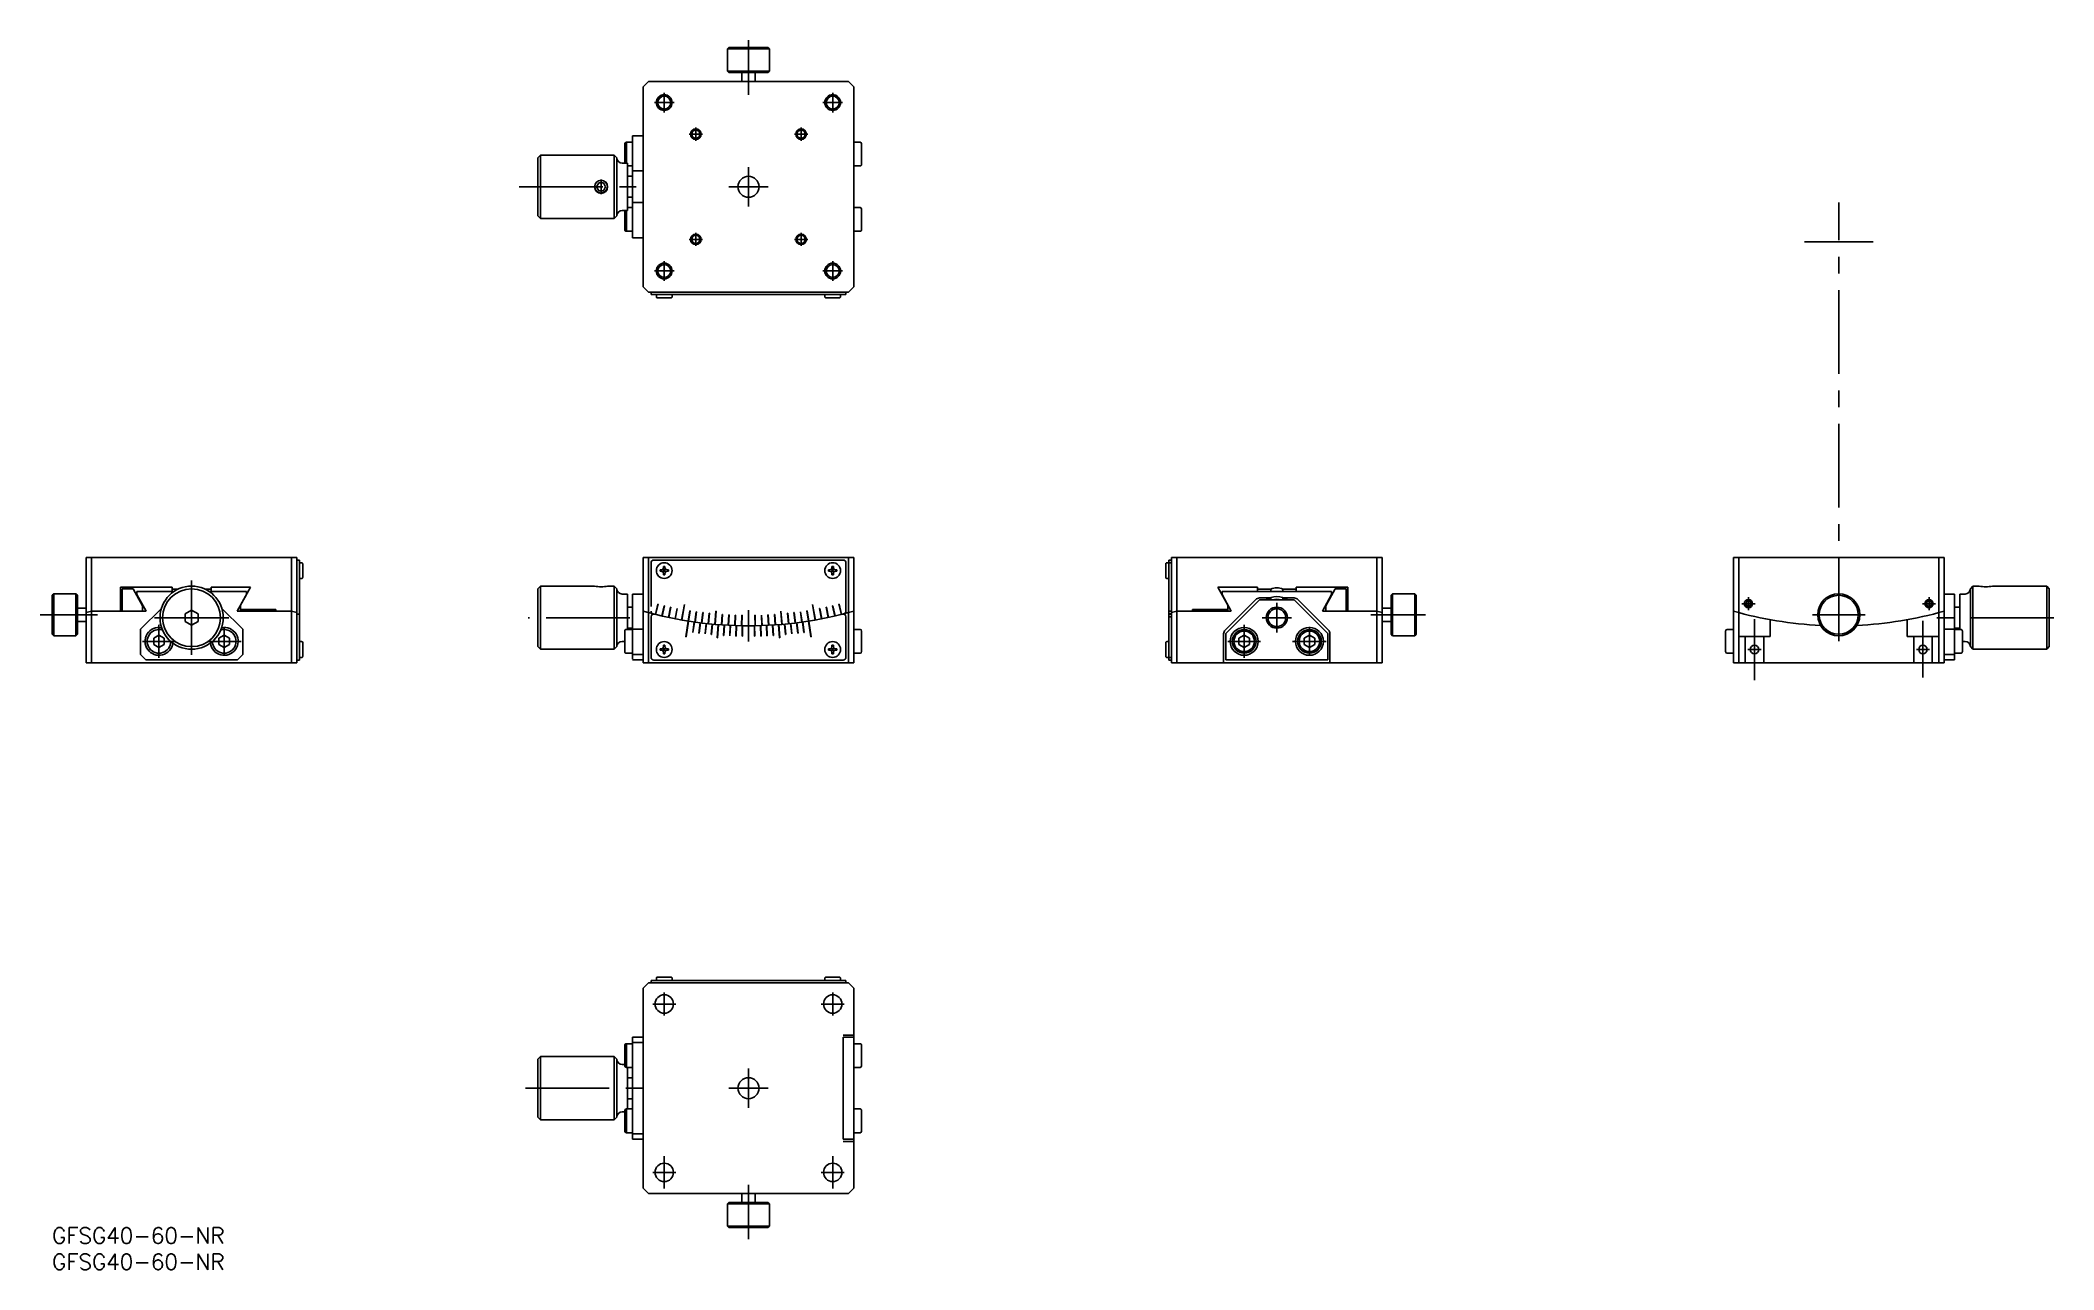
# Model space of a CAD drawing. Extents: x -2 to 380, y -8 to 226.
import ezdxf

# ---------------------------------------------------------------- set-up
doc = ezdxf.new("R2010")
doc.units = 0
doc.header["$LTSCALE"] = 0.5
doc.linetypes.add('CENTER', pattern=[50.8, 31.75, -6.35, 6.35, -6.35])
doc.linetypes.add('DASHED', pattern=[19.05, 12.7, -6.35])
for name, color, linetype in [('MSM_CENTER', 1, 'CENTER'), ('MSM_CONTINUOUS', 7, 'CONTINUOUS'), ('MSM_DASHED', 4, 'DASHED'), ('MSM_NARROW', 5, 'CONTINUOUS'), ('MSM_PART_NUMBER', 7, 'CONTINUOUS')]:
    doc.layers.add(name, color=color, linetype=linetype)
doc.styles.get("Standard").update_dxf_attribs({"font": 'txt.shx', "height": 3, "bigfont": 'bigfont.shx'})

# ---------------------------------------------------------------- blocks, each defined once
blk = doc.blocks.new('*U50')
at = {"layer": 'MSM_PART_NUMBER'}
blk.add_text('GFSG40-60-NR', height=3, dxfattribs=at).set_placement((0, -3))
blk = doc.blocks.new('*U51')
at = {"layer": 'MSM_PART_NUMBER'}
blk.add_text('GFSG40-60-NR', height=3, dxfattribs=at).set_placement((0, -8))

msp = doc.modelspace()

# ---------------------------------------------------------------- linework, layer by layer
at = {"layer": 'MSM_CENTER'}
for p, q in [((132.28, 225.66), (132.28, 215.31)), ((116.28, 215.68), (116.28, 211.93)), ((148.28, 215.68), (148.28, 211.93)), ((114.41, 213.81), (118.16, 213.81)), ((146.41, 213.81), (150.16, 213.81)), ((121.03, 207.81), (123.53, 207.81)), ((122.28, 206.56), (122.28, 209.06)), ((141.03, 207.81), (143.53, 207.81)), ((142.28, 206.56), (142.28, 209.06)), ((104.28, 199.18), (104.28, 196.43)), ((132.28, 201.56), (132.28, 194.06)), ((88.75, 197.81), (113.63, 197.81)), ((128.53, 197.81), (136.03, 197.81)), ((339.38, 111.47), (339.38, 194.81)), ((121.03, 187.81), (123.53, 187.81)), ((122.28, 186.56), (122.28, 189.06)), ((141.03, 187.81), (143.53, 187.81)), ((142.28, 186.56), (142.28, 189.06)), ((116.28, 183.68), (116.28, 179.93)), ((148.28, 183.68), (148.28, 179.93)), ((345.89, 187.37), (332.87, 187.37)), ((114.41, 181.81), (118.16, 181.81)), ((146.41, 181.81), (150.16, 181.81)), ((26.5, 108.86), (26.5, 122.97)), ((232.64, 113.11, -5.9), (232.64, 118.73, -5.9)), ((323.48, 118.58), (320.98, 118.58)), ((322.23, 117.33), (322.23, 119.83)), ((357.78, 118.58), (355.28, 118.58)), ((356.53, 117.33), (356.53, 119.83)), ((8.6, 116.47), (-2.25, 116.47)), ((33.56, 115.92), (19.44, 115.92)), ((109.74, 115.92), (90.43, 115.92)), ((235.45, 115.92, -5.9), (229.83, 115.92, -5.9)), ((260.88, 116.47, -5.9), (250.49, 116.47, -5.9)), ((323.38, 104.04), (323.38, 115.62)), ((344.38, 116.47), (334.38, 116.47)), ((355.38, 104.56), (355.38, 115.31)), ((380.22, 115.92), (357.45, 115.92)), ((23.42, 111.42), (17.17, 111.42)), ((20.3, 108.29), (20.3, 114.54)), ((35.89, 111.42), (29.51, 111.42)), ((32.7, 108.66), (32.7, 114.17)), ((229.57, 111.42, -5.9), (223.32, 111.42, -5.9)), ((226.44, 108.29, -5.9), (226.44, 114.54, -5.9)), ((242.03, 111.42, -5.9), (235.65, 111.42, -5.9)), ((238.84, 108.66, -5.9), (238.84, 114.17, -5.9)), ((323.38, 108.62), (323.38, 111.12)), ((355.38, 108.62), (355.38, 111.12)), ((324.63, 109.87), (322.13, 109.87)), ((356.63, 109.87), (354.13, 109.87)), ((114.09, 42.5), (114.53, 42.5)), ((116.28, 44.69), (116.28, 40.31)), ((118.03, 42.5), (118.47, 42.5)), ((146.09, 42.5), (146.53, 42.5)), ((148.28, 44.69), (148.28, 40.31)), ((150.03, 42.5), (150.47, 42.5)), ((132.28, 30.25), (132.28, 22.75)), ((89.95, 26.5), (113.63, 26.5)), ((128.53, 26.5), (136.03, 26.5)), ((116.28, 13.59), (116.28, 7.41)), ((148.28, 13.59), (148.28, 7.41)), ((114.09, 10.5), (118.47, 10.5)), ((132.28, 8.15), (132.28, -2.2)), ((146.09, 10.5), (150.47, 10.5))]:
    msp.add_line(p, q, dxfattribs=at)
at = {"layer": 'MSM_CONTINUOUS'}
for p, q in [((128.28, 224.01), (128.58, 224.31)), ((128.28, 219.81), (128.28, 224.01)), ((128.28, 224.01), (136.28, 224.01)), ((128.58, 224.31), (135.98, 224.31)), ((135.98, 224.31), (136.28, 224.01)), ((136.28, 224.01), (136.28, 219.81)), ((128.58, 219.51), (128.28, 219.81)), ((136.28, 219.81), (128.28, 219.81)), ((135.98, 219.51), (128.58, 219.51)), ((131.03, 217.81), (131.03, 219.51)), ((133.53, 217.81), (133.53, 219.51)), ((136.28, 219.81), (135.98, 219.51)), ((113.28, 217.81), (112.28, 216.81)), ((112.28, 216.81), (112.28, 178.81)), ((151.28, 217.81), (113.28, 217.81)), ((152.28, 216.81), (151.28, 217.81)), ((152.28, 178.81), (152.28, 216.81)), ((110.28, 188.11), (110.28, 207.51)), ((110.28, 207.51), (112.28, 207.51)), ((92.78, 203.81), (92.28, 203.31)), ((92.28, 203.31), (92.28, 192.31)), ((106.78, 203.81), (92.78, 203.81)), ((92.78, 203.81), (92.78, 191.81)), ((107.28, 203.31), (106.78, 203.81)), ((106.78, 191.81), (106.78, 203.81)), ((107.28, 192.31), (107.28, 203.31)), ((108.78, 202.31), (108.78, 205.96)), ((109.08, 206.26), (110.28, 206.26)), ((109.08, 202.31), (109.08, 206.26)), ((153.48, 206.26), (152.28, 206.26)), ((153.78, 202.06), (153.78, 205.96)), ((108.28, 202.31), (109.28, 202.31)), ((109.28, 202.31), (109.28, 193.31)), ((110.28, 201.76), (109.28, 201.76)), ((109.28, 199.81), (110.28, 199.81)), ((110.28, 200.81), (112.28, 200.81)), ((152.28, 201.76), (153.48, 201.76)), ((103.85, 198.56), (103.41, 197.81)), ((103.41, 197.81), (103.85, 197.06)), ((104.71, 198.56), (103.85, 198.56)), ((103.85, 197.06), (104.71, 197.06)), ((105.15, 197.81), (104.71, 198.56)), ((104.71, 197.06), (105.15, 197.81)), ((109.28, 195.81), (110.28, 195.81)), ((92.28, 192.31), (92.78, 191.81)), ((92.78, 191.81), (106.78, 191.81)), ((106.78, 191.81), (107.28, 192.31)), ((109.28, 193.31), (108.28, 193.31)), ((108.78, 193.31), (108.78, 189.66)), ((109.08, 189.36), (109.08, 193.31)), ((110.28, 193.86), (109.28, 193.86)), ((110.28, 194.81), (112.28, 194.81)), ((153.48, 193.86), (152.28, 193.86)), ((153.78, 189.66), (153.78, 193.56)), ((110.28, 189.36), (109.08, 189.36)), ((110.28, 188.11), (112.28, 188.11)), ((152.28, 189.36), (153.48, 189.36)), ((112.28, 178.81), (113.28, 177.81)), ((113.28, 177.81), (151.28, 177.81)), ((113.78, 177.81), (113.78, 177.31)), ((113.78, 177.31), (150.78, 177.31)), ((114.78, 176.91), (114.78, 177.3)), ((117.58, 176.71), (114.98, 176.71)), ((117.78, 177.3), (117.78, 176.91)), ((146.78, 176.91), (146.78, 177.3)), ((149.58, 176.71), (146.98, 176.71)), ((149.78, 177.3), (149.78, 176.91)), ((150.78, 177.31), (150.78, 177.81)), ((151.28, 177.81), (152.28, 178.81)), ((46.5, 127.37), (6.5, 127.37)), ((6.5, 127.37), (6.5, 107.37)), ((7.5, 127.37), (7.5, 107.37)), ((45.5, 107.37), (45.5, 127.37)), ((46.5, 107.37), (46.5, 127.37)), ((47, 126.87), (46.5, 126.87)), ((47, 126.87), (47, 107.87)), ((47.4, 126.37), (47.01, 126.37)), ((112.28, 107.37), (112.28, 127.37)), ((112.28, 127.37), (152.28, 127.37)), ((113.28, 127.37), (113.28, 107.37)), ((113.78, 118.05), (113.78, 126.37)), ((114.28, 126.87), (150.28, 126.87)), ((150.78, 126.37), (150.78, 117.14)), ((151.28, 127.37), (151.28, 107.37)), ((152.28, 127.37), (152.28, 107.37)), ((212.64, 126.37, -5.9), (211.74, 126.37, -5.9)), ((212.13, 123.37, -5.9), (212.13, 126.37, -5.9)), ((212.14, 107.87, -5.9), (212.14, 126.87, -5.9)), ((212.14, 126.87, -5.9), (212.64, 126.87, -5.9)), ((252.64, 127.37, -5.9), (212.64, 127.37, -5.9)), ((212.64, 127.37, -5.9), (212.64, 107.37, -5.9)), ((213.64, 127.37, -5.9), (213.64, 107.37, -5.9)), ((251.64, 107.37, -5.9), (251.64, 127.37, -5.9)), ((252.64, 107.37, -5.9), (252.64, 127.37, -5.9)), ((359.38, 127.37), (319.38, 127.37)), ((319.38, 127.37), (319.38, 107.37)), ((320.38, 127.37), (320.38, 107.37)), ((358.38, 107.37), (358.38, 127.37)), ((359.38, 107.37), (359.38, 127.37)), ((47.01, 123.37), (47.4, 123.37)), ((47.6, 123.57), (47.6, 126.17)), ((115.8, 125.01), (115.48, 125.01)), ((115.48, 125.01), (115.48, 124.73)), ((115.48, 124.73), (115.8, 124.73)), ((116.42, 125.67), (116.14, 125.67)), ((116.14, 125.67), (116.14, 125.35)), ((116.14, 124.39), (116.14, 124.06)), ((116.14, 124.06), (116.42, 124.06)), ((116.42, 125.35), (116.42, 125.67)), ((116.42, 124.06), (116.42, 124.39)), ((117.08, 125.01), (116.76, 125.01)), ((116.76, 124.73), (117.08, 124.73)), ((117.08, 124.73), (117.08, 125.01)), ((147.8, 125.01), (147.48, 125.01)), ((147.48, 125.01), (147.48, 124.73)), ((147.48, 124.73), (147.8, 124.73)), ((148.42, 125.67), (148.14, 125.67)), ((148.14, 125.67), (148.14, 125.35)), ((148.14, 124.39), (148.14, 124.06)), ((148.14, 124.06), (148.42, 124.06)), ((148.42, 125.35), (148.42, 125.67)), ((148.42, 124.06), (148.42, 124.39)), ((149.08, 125.01), (148.76, 125.01)), ((148.76, 124.73), (149.08, 124.73)), ((149.08, 124.73), (149.08, 125.01)), ((211.54, 126.17, -5.9), (211.54, 123.57, -5.9)), ((211.74, 123.37, -5.9), (212.13, 123.37, -5.9)), ((0, 120.17), (0.3, 120.47)), ((0, 112.77), (0, 120.17)), ((0.3, 120.47), (4.5, 120.47)), ((0.3, 120.47), (0.3, 112.47)), ((4.5, 120.47), (4.8, 120.17)), ((4.5, 112.47), (4.5, 120.47)), ((4.8, 120.17), (4.8, 112.77)), ((13, 117.16), (13, 121.75)), ((13, 121.75), (22.8, 121.75)), ((13.01, 119.58), (13, 119.58)), ((15.4, 121.39), (13.3, 121.39)), ((13.3, 121.39), (13.3, 117.16)), ((17.2, 118.15), (15.4, 121.39)), ((23.17, 120.91), (16.1, 120.91)), ((16.1, 120.91), (16.1, 120.13)), ((16.1, 120.32), (17.85, 117.16)), ((22.8, 121.75), (22.8, 120.91)), ((23.91, 121.33), (22.8, 121.33)), ((30.2, 121.33), (29.09, 121.33)), ((36.9, 120.91), (29.83, 120.91)), ((37.7, 121.75), (30.2, 121.75)), ((30.2, 121.75), (30.2, 120.91)), ((35.15, 117.16), (36.9, 120.32)), ((35.8, 118.32), (37.7, 121.75)), ((36.9, 120.32), (36.9, 120.91)), ((92.28, 121.42), (92.78, 121.92)), ((92.28, 110.42), (92.28, 121.42)), ((92.78, 121.92), (92.78, 109.92)), ((92.78, 121.92), (103.05, 121.92)), ((106.78, 121.92), (105.53, 121.92)), ((107.28, 121.42), (106.78, 121.92)), ((106.78, 121.92), (106.78, 109.92)), ((107.28, 110.42), (107.28, 121.42)), ((109.28, 120.42), (108.28, 120.42)), ((109.28, 113.67), (109.28, 120.42)), ((112.28, 120.42), (110.28, 120.42)), ((110.28, 120.42), (110.28, 108.02)), ((223.34, 118.32, -5.9), (221.44, 121.75, -5.9)), ((221.44, 121.75, -5.9), (228.94, 121.75, -5.9)), ((243.04, 120.91, -5.9), (222.24, 120.91, -5.9)), ((222.24, 120.91, -5.9), (222.24, 120.32, -5.9)), ((222.24, 120.32, -5.9), (223.99, 117.16, -5.9)), ((228.65, 119.38, -5.9), (222.83, 113.56, -5.9)), ((229.34, 119.32, -5.9), (222.94, 112.92, -5.9)), ((229.34, 119.32, -5.9), (225.24, 115.22, -5.9)), ((228.94, 121.75, -5.9), (228.94, 120.91, -5.9)), ((228.94, 121.33, -5.9), (231.51, 121.33, -5.9)), ((235.94, 119.32, -5.9), (229.34, 119.32, -5.9)), ((231.25, 119.67, -5.9), (229.36, 119.67, -5.9)), ((231.51, 121.33, -5.9), (231.51, 120.91, -5.9)), ((231.51, 119.75, -5.9), (231.51, 119.32, -5.9)), ((233.78, 120.91, -5.9), (233.78, 121.33, -5.9)), ((233.78, 121.33, -5.9), (236.34, 121.33, -5.9)), ((233.78, 119.75, -5.9), (233.78, 119.32, -5.9)), ((235.93, 119.67, -5.9), (234.03, 119.67, -5.9)), ((240.04, 115.22, -5.9), (235.94, 119.32, -5.9)), ((242.34, 112.92, -5.9), (235.94, 119.32, -5.9)), ((246.14, 121.75, -5.9), (236.34, 121.75, -5.9)), ((236.34, 121.75, -5.9), (236.34, 120.91, -5.9)), ((242.45, 113.56, -5.9), (236.63, 119.38, -5.9)), ((241.29, 117.16, -5.9), (243.04, 120.32, -5.9)), ((241.94, 118.15, -5.9), (243.74, 121.39, -5.9)), ((243.04, 120.13, -5.9), (243.04, 120.91, -5.9)), ((243.74, 121.39, -5.9), (245.84, 121.39, -5.9)), ((245.84, 121.39, -5.9), (245.84, 117.16, -5.9)), ((245.84, 119.08, -5.9), (246.13, 119.58, -5.9)), ((246.13, 119.58, -5.9), (246.13, 117.58, -5.9)), ((246.13, 119.58, -5.9), (246.14, 119.58, -5.9)), ((246.14, 117.16, -5.9), (246.14, 121.75, -5.9)), ((254.64, 120.47, -5.9), (254.34, 120.17, -5.9)), ((254.34, 120.17, -5.9), (254.34, 112.77, -5.9)), ((258.84, 120.47, -5.9), (254.64, 120.47, -5.9)), ((254.64, 112.47, -5.9), (254.64, 120.47, -5.9)), ((259.14, 120.17, -5.9), (258.84, 120.47, -5.9)), ((258.84, 120.47, -5.9), (258.84, 112.47, -5.9)), ((259.14, 112.77, -5.9), (259.14, 120.17, -5.9)), ((321.97, 119.03), (321.71, 118.58)), ((321.71, 118.58), (321.97, 118.13)), ((322.49, 119.03), (321.97, 119.03)), ((322.75, 118.58), (322.49, 119.03)), ((322.49, 118.13), (322.75, 118.58)), ((356.27, 119.03), (356.01, 118.58)), ((356.01, 118.58), (356.27, 118.13)), ((356.79, 119.03), (356.27, 119.03)), ((357.05, 118.58), (356.79, 119.03)), ((356.79, 118.13), (357.05, 118.58)), ((359.38, 120.42), (361.38, 120.42)), ((361.38, 120.42), (361.38, 107.92)), ((362.38, 120.42), (362.38, 113.67)), ((362.38, 120.42), (363.38, 120.42)), ((364.38, 121.42), (364.88, 121.92)), ((364.38, 110.42), (364.38, 121.42)), ((364.88, 121.92), (364.88, 109.92)), ((364.88, 121.92), (366.08, 121.92)), ((368.61, 121.92), (378.88, 121.92)), ((379.38, 121.42), (378.88, 121.92)), ((378.88, 121.92), (378.88, 109.92)), ((379.38, 110.42), (379.38, 121.42)), ((6.5, 117.72), (4.8, 117.72)), ((4.8, 115.22), (6.5, 115.22)), ((7.5, 117.16), (6.5, 116.89)), ((7.5, 117.16), (17.85, 117.16)), ((17.85, 117.16), (7.5, 117.16)), ((13.01, 117.58), (13, 117.58)), ((13.3, 117.58), (13.14, 117.58)), ((13.14, 117.58), (13.3, 117.42)), ((20.77, 117.68), (16.8, 113.72)), ((17.2, 117.16), (17.2, 118.15)), ((17.2, 117.16), (17.2, 118.13)), ((25.25, 116.64), (26.5, 117.36)), ((25.25, 115.2), (25.25, 116.64)), ((26.5, 114.48), (25.25, 115.2)), ((26.5, 117.36), (27.75, 116.64)), ((27.75, 115.2), (26.5, 114.48)), ((27.75, 116.64), (27.75, 115.2)), ((36.2, 113.72), (32.23, 117.68)), ((35.15, 117.16), (45.5, 117.16)), ((35.8, 117.16), (35.8, 118.32)), ((42.5, 117.47), (35.8, 117.47)), ((42.5, 117.16), (42.5, 117.47)), ((45.5, 117.16), (46.5, 116.89)), ((47, 116.61), (46.5, 116.61)), ((110.28, 117.92), (109.28, 117.92)), ((109.28, 113.67), (109.28, 115.52)), ((113.78, 108.37), (113.78, 116.11)), ((150.78, 116.11), (150.78, 108.37)), ((212.14, 117.14, -5.9), (212.64, 117.14, -5.9)), ((212.14, 116.65, -5.9), (212.64, 116.65, -5.9)), ((212.14, 116.61, -5.9), (212.64, 116.61, -5.9)), ((212.14, 116.11, -5.9), (212.64, 116.11, -5.9)), ((213.64, 117.16, -5.9), (212.64, 116.89, -5.9)), ((223.99, 117.16, -5.9), (213.64, 117.16, -5.9)), ((216.64, 117.16, -5.9), (216.64, 117.47, -5.9)), ((216.64, 117.47, -5.9), (223.34, 117.47, -5.9)), ((223.34, 117.16, -5.9), (223.34, 118.32, -5.9)), ((251.64, 117.16, -5.9), (241.29, 117.16, -5.9)), ((241.94, 117.16, -5.9), (241.94, 118.15, -5.9)), ((246.13, 117.58, -5.9), (245.84, 118.08, -5.9)), ((245.84, 117.42, -5.9), (246.08, 117.66, -5.9)), ((245.84, 117.58, -5.9), (246, 117.58, -5.9)), ((246.14, 117.58, -5.9), (246.13, 117.58, -5.9)), ((252.64, 116.89, -5.9), (251.64, 117.16, -5.9)), ((252.64, 117.72, -5.9), (254.34, 117.72, -5.9)), ((254.34, 115.22, -5.9), (252.64, 115.22, -5.9)), ((321.97, 118.13), (322.49, 118.13)), ((356.27, 118.13), (356.79, 118.13)), ((362.38, 117.92), (361.38, 117.92)), ((0.3, 112.47), (0, 112.77)), ((4.5, 112.47), (0.3, 112.47)), ((4.8, 112.77), (4.5, 112.47)), ((16.8, 113.72), (16.8, 108.92)), ((20.3, 112.57), (19.3, 112)), ((19.3, 112), (19.3, 110.84)), ((21.3, 112), (20.3, 112.57)), ((21.3, 110.84), (21.3, 112)), ((32.7, 112.57), (31.7, 112)), ((31.7, 112), (31.7, 110.84)), ((33.7, 112), (32.7, 112.57)), ((33.7, 110.84), (33.7, 112)), ((36.2, 108.92), (36.2, 113.72)), ((47.4, 111.37), (47.01, 111.37)), ((47.6, 108.57), (47.6, 111.17)), ((108.28, 111.42), (108.78, 111.42)), ((108.78, 113.37), (108.78, 109.47)), ((110.28, 113.67), (109.08, 113.67)), ((110.28, 113.92), (109.28, 113.92)), ((112.28, 113.72), (110.28, 113.72)), ((153.48, 113.67), (152.28, 113.67)), ((153.78, 109.47), (153.78, 113.37)), ((211.54, 111.17, -5.9), (211.54, 108.57, -5.9)), ((211.74, 111.37, -5.9), (212.13, 111.37, -5.9)), ((212.13, 111.37, -5.9), (212.13, 108.37, -5.9)), ((222.54, 112.85, -5.9), (222.54, 107.37, -5.9)), ((222.94, 112.92, -5.9), (222.94, 107.92, -5.9)), ((226.44, 112.57, -5.9), (225.44, 112, -5.9)), ((225.44, 112, -5.9), (225.44, 110.84, -5.9)), ((227.44, 112, -5.9), (226.44, 112.57, -5.9)), ((227.44, 110.84, -5.9), (227.44, 112, -5.9)), ((238.84, 112.57, -5.9), (237.84, 112, -5.9)), ((237.84, 112, -5.9), (237.84, 110.84, -5.9)), ((239.84, 112, -5.9), (238.84, 112.57, -5.9)), ((239.84, 110.84, -5.9), (239.84, 112, -5.9)), ((242.34, 107.92, -5.9), (242.34, 112.92, -5.9)), ((242.74, 107.37, -5.9), (242.74, 112.85, -5.9)), ((254.34, 112.77, -5.9), (254.64, 112.47, -5.9)), ((254.64, 112.47, -5.9), (258.84, 112.47, -5.9)), ((258.84, 112.47, -5.9), (259.14, 112.77, -5.9)), ((317.88, 109.47), (317.88, 113.37)), ((319.38, 113.67), (318.18, 113.67)), ((359.38, 113.72), (361.38, 113.72)), ((362.38, 113.92), (361.38, 113.92)), ((361.38, 113.67), (362.58, 113.67)), ((362.88, 109.47), (362.88, 113.37)), ((362.88, 111.42), (363.38, 111.42)), ((6.5, 107.37), (46.5, 107.37)), ((16.8, 108.92), (17.8, 107.92)), ((17.8, 107.92), (35.2, 107.92)), ((19.3, 110.84), (20.3, 110.26)), ((20.3, 110.26), (21.3, 110.84)), ((31.7, 110.84), (32.7, 110.26)), ((32.7, 110.26), (33.7, 110.84)), ((35.2, 107.92), (36.2, 108.92)), ((47, 107.87), (46.5, 107.87)), ((47.01, 108.37), (47.4, 108.37)), ((92.78, 109.92), (92.28, 110.42)), ((106.78, 109.92), (92.78, 109.92)), ((106.78, 109.92), (107.28, 110.42)), ((109.08, 109.17), (110.28, 109.17)), ((112.28, 108.92), (110.28, 108.92)), ((110.28, 107.92), (112.28, 107.92)), ((152.28, 107.37), (112.28, 107.37)), ((150.28, 107.87), (114.28, 107.87)), ((115.8, 110.01), (115.48, 110.01)), ((115.48, 110.01), (115.48, 109.73)), ((115.48, 109.73), (115.8, 109.73)), ((116.42, 110.67), (116.14, 110.67)), ((116.14, 110.67), (116.14, 110.35)), ((116.14, 109.39), (116.14, 109.06)), ((116.14, 109.06), (116.42, 109.06)), ((116.42, 110.35), (116.42, 110.67)), ((116.42, 109.06), (116.42, 109.39)), ((117.08, 110.01), (116.76, 110.01)), ((116.76, 109.73), (117.08, 109.73)), ((117.08, 109.73), (117.08, 110.01)), ((147.8, 110.01), (147.48, 110.01)), ((147.48, 110.01), (147.48, 109.73)), ((147.48, 109.73), (147.8, 109.73)), ((148.42, 110.67), (148.14, 110.67)), ((148.14, 110.67), (148.14, 110.35)), ((148.14, 109.39), (148.14, 109.06)), ((148.14, 109.06), (148.42, 109.06)), ((148.42, 110.35), (148.42, 110.67)), ((148.42, 109.06), (148.42, 109.39)), ((149.08, 110.01), (148.76, 110.01)), ((148.76, 109.73), (149.08, 109.73)), ((149.08, 109.73), (149.08, 110.01)), ((152.28, 109.17), (153.48, 109.17)), ((212.64, 108.37, -5.9), (211.74, 108.37, -5.9)), ((212.64, 107.87, -5.9), (212.14, 107.87, -5.9)), ((212.64, 107.37, -5.9), (252.64, 107.37, -5.9)), ((222.94, 107.92, -5.9), (242.34, 107.92, -5.9)), ((225.44, 110.84, -5.9), (226.44, 110.26, -5.9)), ((226.44, 110.26, -5.9), (227.44, 110.84, -5.9)), ((237.84, 110.84, -5.9), (238.84, 110.26, -5.9)), ((238.84, 110.26, -5.9), (239.84, 110.84, -5.9)), ((318.18, 109.17), (319.38, 109.17)), ((319.38, 107.37), (359.38, 107.37)), ((361.38, 108.92), (359.38, 108.92)), ((361.38, 107.92), (359.38, 107.92)), ((361.38, 109.17), (362.58, 109.17)), ((364.88, 109.92), (364.38, 110.42)), ((378.88, 109.92), (364.88, 109.92)), ((378.88, 109.92), (379.38, 110.42)), ((112.28, 45.5), (113.28, 46.5)), ((113.28, 46.5), (151.28, 46.5)), ((113.78, 46.5), (113.78, 47)), ((113.78, 47), (150.78, 47)), ((114.78, 47.4), (114.78, 47.01)), ((117.58, 47.6), (114.98, 47.6)), ((117.78, 47.01), (117.78, 47.4)), ((146.78, 47.4), (146.78, 47.01)), ((149.58, 47.6), (146.98, 47.6)), ((149.78, 47.01), (149.78, 47.4)), ((150.78, 47), (150.78, 46.5)), ((151.28, 46.5), (152.28, 45.5)), ((112.28, 7.5), (112.28, 45.5)), ((114.53, 42.5), (118.03, 42.5)), ((146.53, 42.5), (150.03, 42.5)), ((152.28, 45.5), (152.28, 7.5)), ((108.78, 30.75), (108.78, 34.65)), ((110.28, 34.95), (109.08, 34.95)), ((109.08, 34.95), (109.08, 30.45)), ((110.28, 36.2), (110.28, 16.8)), ((110.28, 36.2), (112.28, 36.2)), ((110.28, 35.2), (112.28, 35.2)), ((152.28, 36.6), (150.28, 36.6)), ((152.28, 36.2), (150.28, 36.2)), ((150.28, 36.2), (150.28, 16.8)), ((152.28, 34.95), (153.48, 34.95)), ((153.78, 34.65), (153.78, 30.75)), ((92.28, 32), (92.78, 32.5)), ((92.28, 21), (92.28, 32)), ((92.78, 32.5), (106.78, 32.5)), ((92.78, 20.5), (92.78, 32.5)), ((106.78, 32.5), (107.28, 32)), ((106.78, 32.5), (106.78, 20.5)), ((107.28, 32), (107.28, 21)), ((108.78, 31), (108.28, 31)), ((110.28, 30.45), (109.08, 30.45)), ((109.28, 22.55), (109.28, 30.45)), ((109.28, 28.5), (110.28, 28.5)), ((153.48, 30.45), (152.28, 30.45)), ((109.28, 24.5), (110.28, 24.5)), ((92.78, 20.5), (92.28, 21)), ((106.78, 20.5), (92.78, 20.5)), ((107.28, 21), (106.78, 20.5)), ((108.28, 22), (108.78, 22)), ((108.78, 22.25), (108.78, 18.35)), ((110.28, 22.55), (109.08, 22.55)), ((109.08, 22.55), (109.08, 18.05)), ((152.28, 22.55), (153.48, 22.55)), ((153.78, 22.25), (153.78, 18.35)), ((109.08, 18.05), (110.28, 18.05)), ((110.28, 17.8), (112.28, 17.8)), ((110.28, 16.8), (112.28, 16.8)), ((150.28, 16.8), (152.28, 16.8)), ((152.28, 16.4), (150.28, 16.4)), ((153.48, 18.05), (152.28, 18.05)), ((113.28, 6.5), (112.28, 7.5)), ((151.28, 6.5), (113.28, 6.5)), ((128.58, 4.8), (128.28, 4.5)), ((128.28, 4.5), (128.28, 0.3)), ((136.28, 4.5), (128.28, 4.5)), ((135.98, 4.8), (128.58, 4.8)), ((131.03, 6.5), (131.03, 4.8)), ((133.53, 6.5), (133.53, 4.8)), ((136.28, 4.5), (135.98, 4.8)), ((136.28, 0.3), (136.28, 4.5)), ((152.28, 7.5), (151.28, 6.5)), ((128.28, 0.3), (128.58, 0)), ((128.28, 0.3), (136.28, 0.3)), ((128.58, 0), (135.98, 0)), ((135.98, 0), (136.28, 0.3))]:
    msp.add_line(p, q, dxfattribs=at)
for centre, radius in [((116.28, 213.81), 1.23), ((148.28, 213.81), 1.23), ((122.28, 207.81), 0.783), ((142.28, 207.81), 0.783), ((104.28, 197.81), 1.25), ((104.28, 197.81), 1.2), ((132.28, 197.81), 2), ((122.28, 187.81), 0.783), ((142.28, 187.81), 0.783), ((116.28, 181.81), 1.23), ((148.28, 181.81), 1.23), ((116.28, 124.87), 1.5), ((148.28, 124.87), 1.5), ((116.28, 124.87), 0.162), ((148.28, 124.87), 0.162), ((26.5, 115.92), 6), ((26.5, 115.92), 5.5), ((322.23, 118.58), 0.8), ((339.38, 116.47), 4), ((339.38, 116.47), 3.7), ((356.53, 118.58), 0.8), ((232.64, 115.92, -5.9), 2), ((232.64, 115.92, -5.9), 1.7), ((116.28, 109.87), 1.5), ((148.28, 109.87), 1.5), ((226.44, 111.42, -5.9), 2.65), ((226.44, 111.42, -5.9), 2.25), ((226.44, 111.42, -5.9), 1.95), ((238.84, 111.42, -5.9), 2.65), ((238.84, 111.42, -5.9), 2.25), ((238.84, 111.42, -5.9), 1.95), ((116.28, 109.87), 0.162), ((148.28, 109.87), 0.162), ((323.38, 109.87), 0.8), ((355.38, 109.87), 0.8), ((116.28, 42.5), 1.75), ((148.28, 42.5), 1.75), ((132.28, 26.5), 2), ((116.28, 10.5), 1.75), ((148.28, 10.5), 1.75)]:
    msp.add_circle(centre, radius, dxfattribs=at)
for centre, radius, start, end in [((108.28, 203.31), 1, 180, 270), ((109.08, 205.96), 0.3, 89.9999, 180.0004), ((153.48, 205.96), 0.3, 0.0003, 89.9999), ((153.48, 202.06), 0.3, 269.9999, 360), ((108.28, 192.31), 1, 90, 180), ((153.48, 193.56), 0.3, 0.0003, 89.9999), ((109.08, 189.66), 0.3, 179.9997, 270.0001), ((153.48, 189.66), 0.3, 269.9999, 360), ((114.79, 177.3), 0.01, 90.6113, 179.9919), ((114.98, 176.91), 0.2, 180.0002, 269.9999), ((117.58, 176.91), 0.2, 269.9999, 0.0001), ((117.77, 177.3), 0.01, 0.0053, 89.3898), ((146.79, 177.3), 0.01, 90.6114, 179.9916), ((146.98, 176.91), 0.2, 180.0001, 270.0002), ((149.58, 176.91), 0.2, 269.9999, 0.0001), ((149.77, 177.3), 0.01, 0.0051, 89.39), ((47.01, 126.36), 0.01, 90.0062, 179.3895), ((47.4, 126.17), 0.2, 359.9998, 89.9999), ((114.28, 126.37), 0.5, 89.9998, 179.9999), ((150.28, 126.37), 0.5, 0.0001, 90.0002), ((211.74, 126.17, -5.9), 0.2, 90.0001, 180.0002), ((47.01, 123.38), 0.01, 180.6095, 269.9961), ((47.4, 123.57), 0.2, 269.9999, 0.0004), ((115.8, 125.35), 0.333, 270.0001, 359.9999), ((115.8, 124.39), 0.333, 0.0002, 89.9998), ((116.76, 125.35), 0.333, 180, 270), ((116.76, 124.39), 0.333, 90.0001, 180), ((147.8, 125.35), 0.333, 270.0001, 359.9999), ((147.8, 124.39), 0.333, 0.0002, 89.9998), ((148.76, 125.35), 0.333, 180, 270), ((148.76, 124.39), 0.333, 90.0001, 180), ((211.74, 123.57, -5.9), 0.2, 180, 270), ((104.29, 127.77), 5.98, 258.0209, 281.9791), ((108.28, 121.42), 1, 180, 270), ((229.36, 118.67, -5.9), 1, 89.9999, 135), ((232.64, 115.92, -5.9), 4, 58.2117, 121.7883), ((232.64, 119, -5.9), 2.59, 64.0675, 115.9325), ((232.64, 115.92, -5.9), 3.5, 76.2709, 103.7291), ((235.93, 118.67, -5.9), 1, 45, 90.0001), ((363.38, 121.42), 1, 270, 360), ((367.35, 127.95), 6.16, 258.1288, 281.8712), ((132.28, 187.37), 73, 254.0992, 285.9008), ((114.28, 117.14), 0.5, 180, 254.904), ((114.28, 116.11), 0.5, 75.8242, 179.9999), ((150.28, 116.11), 0.5, 0, 104.1758), ((150.28, 117.14), 0.5, 284.3755, 0), ((339.38, 187.37), 73, 254.0992, 267.2884), ((339.38, 187.37), 73, 272.7116, 285.9008), ((20.3, 111.42), 2.65, 78.9365, 353.0083), ((20.3, 111.42), 2.25, 72.36, 359.5847), ((32.7, 111.42), 2.65, 186.9917, 101.0635), ((32.7, 111.42), 2.25, 180.4153, 107.64), ((47.01, 111.36), 0.01, 90.0062, 179.3895), ((47.4, 111.17), 0.2, 0, 89.9999), ((108.28, 110.42), 1, 90, 180), ((109.08, 113.37), 0.3, 89.9999, 180.0002), ((153.48, 113.37), 0.3, 0.0003, 90), ((211.74, 111.17, -5.9), 0.2, 90, 180.0002), ((223.54, 112.85, -5.9), 1, 135, 180.0001), ((241.74, 112.85, -5.9), 1, 359.9999, 45), ((318.18, 113.37), 0.3, 90, 179.9997), ((362.58, 113.37), 0.3, 359.9998, 90.0001), ((363.38, 110.42), 1, 0, 90), ((47.01, 108.38), 0.01, 180.6095, 269.9961), ((47.4, 108.57), 0.2, 269.9999, 0), ((109.08, 109.47), 0.3, 179.9997, 270.0002), ((114.28, 108.37), 0.5, 180, 270.0001), ((115.8, 110.35), 0.333, 270.0001, 359.9999), ((115.8, 109.39), 0.333, 0.0002, 89.9998), ((116.76, 110.35), 0.333, 180, 270), ((116.76, 109.39), 0.333, 90.0001, 180), ((147.8, 110.35), 0.333, 270.0001, 359.9999), ((147.8, 109.39), 0.333, 0.0002, 89.9998), ((148.76, 110.35), 0.333, 180, 270), ((148.76, 109.39), 0.333, 90.0001, 180), ((150.28, 108.37), 0.5, 269.9999, 360), ((153.48, 109.47), 0.3, 270, 359.9998), ((211.74, 108.57, -5.9), 0.2, 179.9998, 270.0001), ((318.18, 109.47), 0.3, 180.0002, 270), ((362.58, 109.47), 0.3, 269.9998, 0.0003), ((114.98, 47.4), 0.2, 90.0001, 179.9998), ((114.79, 47.01), 0.01, 180.0081, 269.3887), ((117.58, 47.4), 0.2, 359.9999, 90.0001), ((117.77, 47.01), 0.01, 270.6102, 359.9947), ((146.98, 47.4), 0.2, 89.9998, 179.9999), ((146.79, 47.01), 0.01, 180.0084, 269.3886), ((149.58, 47.4), 0.2, 359.9999, 90.0001), ((149.77, 47.01), 0.01, 270.61, 359.9949), ((109.08, 34.65), 0.3, 89.9999, 180.0003), ((153.48, 34.65), 0.3, 0, 90.0001), ((108.28, 32), 1, 180, 270), ((109.08, 30.75), 0.3, 179.9998, 270.0002), ((153.48, 30.75), 0.3, 270.0001, 359.9997), ((108.28, 21), 1, 90, 180), ((109.08, 22.25), 0.3, 89.9998, 180.0002), ((153.48, 22.25), 0.3, 0, 90.0001), ((109.08, 18.35), 0.3, 179.9997, 270.0001), ((153.48, 18.35), 0.3, 270.0001, 359.9997)]:
    msp.add_arc(centre, radius, start, end, dxfattribs=at)
at = {"layer": 'MSM_DASHED'}
for p, q in [((326.38, 115.54), (326.38, 112.37)), ((352.38, 115.54), (352.38, 112.37)), ((326.38, 112.37), (320.38, 112.37)), ((321.63, 112.37), (321.63, 107.37)), ((325.13, 112.37), (325.13, 107.37)), ((352.38, 112.37), (358.38, 112.37)), ((353.63, 112.37), (353.63, 107.37)), ((357.13, 112.37), (357.13, 107.37))]:
    msp.add_line(p, q, dxfattribs=at)
at = {"layer": 'MSM_NARROW'}
for centre, radius in [((116.28, 213.81), 1.5), ((148.28, 213.81), 1.5), ((122.28, 207.81), 1), ((142.28, 207.81), 1), ((122.28, 187.81), 1), ((142.28, 187.81), 1), ((116.28, 181.81), 1.5), ((148.28, 181.81), 1.5)]:
    msp.add_circle(centre, radius, dxfattribs=at)
at = {"layer": 'MSM_PART_NUMBER'}
for p, q in [((115.08, 118.48), (114.6, 116.54)), ((114.64, 116.53), (115.13, 118.47)), ((115.13, 118.47), (115.08, 118.48)), ((116.28, 118.19), (115.83, 116.25)), ((115.88, 116.23), (116.33, 118.18)), ((116.33, 118.18), (116.28, 118.19)), ((117.49, 117.93), (117.08, 115.97)), ((117.13, 115.96), (117.54, 117.92)), ((117.54, 117.92), (117.49, 117.93)), ((118.71, 117.68), (118.33, 115.72)), ((118.38, 115.71), (118.76, 117.67)), ((118.76, 117.67), (118.71, 117.68)), ((120.1, 118.44), (119.58, 115.48)), ((119.63, 115.47), (120.15, 118.43)), ((120.15, 118.43), (120.1, 118.44)), ((120.84, 115.27), (120.37, 112.31)), ((120.42, 112.3), (120.89, 115.26)), ((121.15, 117.25), (120.84, 115.27)), ((120.89, 115.26), (121.2, 117.24)), ((121.2, 117.24), (121.15, 117.25)), ((121.97, 115.1), (121.69, 113.12)), ((121.74, 113.11), (122.02, 115.09)), ((122.37, 117.06), (122.1, 115.08)), ((122.15, 115.08), (122.42, 117.06)), ((122.42, 117.06), (122.37, 117.06)), ((123.11, 114.95), (122.86, 112.96)), ((122.9, 112.96), (123.16, 114.94)), ((123.6, 116.9), (123.36, 114.92)), ((123.41, 114.91), (123.65, 116.9)), ((123.65, 116.9), (123.6, 116.9)), ((124.24, 114.81), (124.03, 112.82)), ((124.07, 112.82), (124.29, 114.81)), ((124.83, 116.76), (124.62, 114.77)), ((124.67, 114.77), (124.88, 116.76)), ((124.88, 116.76), (124.83, 116.76)), ((126.11, 117.14), (125.89, 114.65)), ((125.94, 114.64), (126.16, 117.14)), ((126.16, 117.14), (126.11, 117.14)), ((127.3, 116.54), (127.16, 114.55)), ((127.21, 114.55), (127.35, 116.54)), ((127.35, 116.54), (127.3, 116.54)), ((128.54, 116.47), (128.43, 114.47)), ((128.48, 114.47), (128.59, 116.47)), ((128.59, 116.47), (128.54, 116.47)), ((129.78, 116.41), (129.71, 114.41)), ((129.76, 114.41), (129.83, 116.41)), ((129.83, 116.41), (129.78, 116.41)), ((131.02, 116.38), (130.98, 114.38)), ((131.07, 116.38), (131.02, 116.38)), ((131.03, 114.38), (131.07, 116.38)), ((132.26, 114.37), (132.26, 117.37)), ((132.26, 117.37), (132.31, 117.37)), ((132.31, 117.37), (132.31, 114.37)), ((133.53, 114.38), (133.49, 116.38)), ((133.49, 116.38), (133.54, 116.38)), ((133.54, 116.38), (133.58, 114.38)), ((134.8, 114.41), (134.73, 116.41)), ((134.73, 116.41), (134.78, 116.41)), ((134.78, 116.41), (134.85, 114.41)), ((136.08, 114.47), (135.97, 116.47)), ((135.97, 116.47), (136.02, 116.47)), ((136.02, 116.47), (136.13, 114.47)), ((137.35, 114.55), (137.21, 116.54)), ((137.21, 116.54), (137.26, 116.54)), ((137.26, 116.54), (137.4, 114.55)), ((138.62, 114.64), (138.4, 117.14)), ((138.4, 117.14), (138.45, 117.14)), ((138.45, 117.14), (138.67, 114.65)), ((139.89, 114.77), (139.68, 116.76)), ((139.68, 116.76), (139.73, 116.76)), ((139.73, 116.76), (139.94, 114.77)), ((140.49, 112.82), (140.27, 114.81)), ((140.32, 114.81), (140.54, 112.82)), ((141.15, 114.91), (140.91, 116.9)), ((140.91, 116.9), (140.96, 116.9)), ((140.96, 116.9), (141.2, 114.92)), ((141.66, 112.96), (141.4, 114.94)), ((141.45, 114.95), (141.7, 112.96)), ((142.42, 115.08), (142.14, 117.06)), ((142.14, 117.06), (142.19, 117.06)), ((142.19, 117.06), (142.46, 115.08)), ((142.82, 113.11), (142.54, 115.09)), ((142.59, 115.1), (142.87, 113.12)), ((143.36, 117.24), (143.41, 117.25)), ((143.68, 115.26), (143.36, 117.24)), ((143.41, 117.25), (143.72, 115.27)), ((144.14, 112.3), (143.68, 115.26)), ((143.72, 115.27), (144.19, 112.31)), ((144.41, 118.43), (144.46, 118.44)), ((144.93, 115.47), (144.41, 118.43)), ((144.46, 118.44), (144.98, 115.48)), ((145.8, 117.67), (145.85, 117.68)), ((146.18, 115.71), (145.8, 117.67)), ((145.85, 117.68), (146.23, 115.72)), ((147.02, 117.92), (147.07, 117.93)), ((147.43, 115.96), (147.02, 117.92)), ((147.07, 117.93), (147.48, 115.97)), ((148.23, 118.18), (148.28, 118.19)), ((148.68, 116.23), (148.23, 118.18)), ((148.28, 118.19), (148.73, 116.25)), ((149.43, 118.47), (149.48, 118.48)), ((149.92, 116.53), (149.43, 118.47)), ((149.48, 118.48), (149.96, 116.54)), ((120.42, 112.3), (120.37, 112.31)), ((121.74, 113.11), (121.69, 113.12)), ((122.9, 112.96), (122.86, 112.96)), ((124.07, 112.82), (124.03, 112.82)), ((125.39, 114.7), (125.2, 112.7)), ((125.25, 112.7), (125.2, 112.7)), ((125.25, 112.7), (125.44, 114.69)), ((126.53, 114.6), (126.33, 112.1)), ((126.38, 112.1), (126.33, 112.1)), ((126.38, 112.1), (126.58, 114.59)), ((127.67, 114.51), (127.55, 112.52)), ((127.6, 112.52), (127.55, 112.52)), ((127.6, 112.52), (127.72, 114.51)), ((128.82, 114.45), (128.72, 112.45)), ((128.77, 112.45), (128.72, 112.45)), ((128.77, 112.45), (128.87, 114.45)), ((129.96, 114.41), (129.9, 112.41)), ((129.95, 112.41), (129.9, 112.41)), ((129.95, 112.41), (130.01, 114.4)), ((131.11, 114.38), (131.08, 112.38)), ((131.13, 112.38), (131.08, 112.38)), ((131.13, 112.38), (131.16, 114.38)), ((132.31, 114.37), (132.26, 114.37)), ((132.26, 111.37), (132.26, 114.37)), ((132.31, 114.37), (132.26, 114.37)), ((132.31, 111.37), (132.26, 111.37)), ((132.31, 114.37), (132.31, 111.37)), ((133.43, 112.38), (133.4, 114.38)), ((133.48, 112.38), (133.43, 112.38)), ((133.45, 114.38), (133.48, 112.38)), ((134.61, 112.41), (134.55, 114.4)), ((134.6, 114.41), (134.66, 112.41)), ((134.66, 112.41), (134.61, 112.41)), ((135.79, 112.45), (135.69, 114.45)), ((135.74, 114.45), (135.84, 112.45)), ((135.84, 112.45), (135.79, 112.45)), ((136.96, 112.52), (136.84, 114.51)), ((136.89, 114.51), (137.01, 112.52)), ((137.01, 112.52), (136.96, 112.52)), ((138.18, 112.1), (137.98, 114.59)), ((138.03, 114.6), (138.23, 112.1)), ((138.23, 112.1), (138.18, 112.1)), ((139.31, 112.7), (139.13, 114.69)), ((139.17, 114.7), (139.36, 112.7)), ((139.36, 112.7), (139.31, 112.7)), ((140.54, 112.82), (140.49, 112.82)), ((141.7, 112.96), (141.66, 112.96)), ((142.87, 113.12), (142.82, 113.11)), ((144.19, 112.31), (144.14, 112.3))]:
    msp.add_line(p, q, dxfattribs=at)

# ---------------------------------------------------------------- block references
at = {"layer": 'MSM_CONTINUOUS'}
for name in ['*U50', '*U51']:
    msp.add_blockref(name, (0, 0), dxfattribs=at)

doc.saveas('drawing.dxf')
